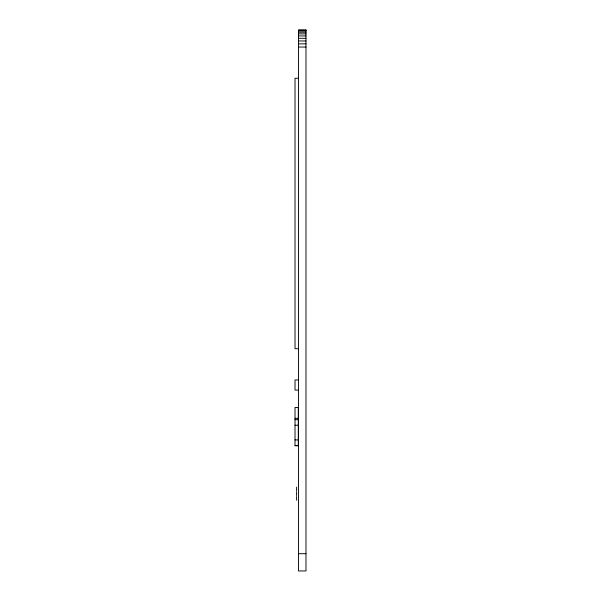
<?xml version="1.0" encoding="UTF-8"?>
<svg xmlns="http://www.w3.org/2000/svg" width="601" height="601" viewBox="0 0 601 601"><rect width="100%" height="100%" fill="white"/><g stroke="black" fill="none" stroke-linecap="round" stroke-linejoin="round"><path stroke-width="0.9" d="M298.472 30.193L305.984 30.193M298.472 30.982L305.984 30.982M298.472 32.221L305.984 32.221M298.472 33.881L305.984 33.881M298.472 35.925L305.984 35.925M298.472 38.306L305.984 38.306M298.472 40.973L305.984 40.973M298.472 43.85L305.984 43.85M298.472 47.043L305.984 47.043M298.472 78.258L295.016 78.258L295.016 348.708L298.472 348.708M298.472 379.93L295.016 379.93L295.016 390.072L298.472 390.072M295.016 418.319L298.284 418.319M295.016 419.708L298.284 419.708M295.016 425.223L298.284 425.223M295.016 439.932L298.284 439.932M295.016 445.657L298.284 445.657L298.284 407.463L295.016 407.463L295.016 445.679L298.284 445.679M298.472 553.686L305.984 553.686M296.594 487.133L296.594 490.889M296.594 491.806L296.594 495.562M296.594 496.494L296.594 500.25M305.984 30.05L298.472 30.05L298.472 570.95L305.984 570.95L305.984 30.05"/></g></svg>
